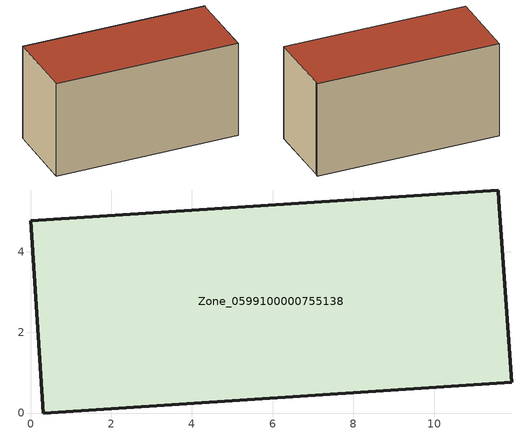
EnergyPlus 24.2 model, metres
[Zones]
Zone_0599100000755138
 floor ground (C_G): 0,4.77 11.59,5.53 11.6,5.26 11.93,0.76 0.31,0 z0
 wall outside (C_F): 0.31,0 11.93,0.76 11.6,5.26 11.59,5.53 0,4.77 0.31,0 z0:6.22
 roof outside (C_R): 11.59,5.53 0,4.77 0.31,0 11.93,0.76 11.6,5.26 z6.22
[BUILDING]
Pand.0599100000755138: North Axis=0; Terrain=City; Loads Convergence Tolerance Value=0.04; Temperature Convergence Tolerance Value=0.4; Solar Distribution=FullExterior; Maximum Number of Warmup Days=25; Minimum Number of Warmup Days=1
[Site:Location]
Rotterdam.The.Hague.AP_ZH_NLD Design_Conditions: Latitude=51.96; Longitude=4.45; Time Zone=1; Elevation=-4.5
[SITE:GROUNDTEMPERATURE:BUILDINGSURFACE]
18, 18, 18, 18, 18, 18, 18, 18, 18, 18, 18, 18
[MATERIAL] Thermal Absorptance=0.9; Solar Absorptance=0.7; Visible Absorptance=0.7
Name | Roughness | Thickness | Conductivity | Density | Specific Heat
G.TI.2006-2014 | MediumSmooth | 0.15 | 0.06 | 540 | 1210
F.TI.2006-2014 | Rough | 0.3 | 0.12 | 1920 | 840
R.TI.2006-2014 | MediumRough | 0.2 | 0.08 | 1500 | 1000
[CONSTRUCTION]
C_G: G.TI.2006-2014
C_F: F.TI.2006-2014
C_R: R.TI.2006-2014
[ZONE]
Zone_0599100000755138: Type=1; Multiplier=1; Ceiling Height=Autocalculate; Volume=Autocalculate; Floor Area=autocalculate; Part of Total Floor Area=Yes
[ZONEINFILTRATION:DESIGNFLOWRATE]
Infil_Zone_0599100000755138: Zone or ZoneList or Space or SpaceList=Zone_0599100000755138; Schedule=AlwaysOn; Design Flow Rate Calculation Method=Flow/Area; Flow Rate per Floor Area=0.0015; Constant Term Coefficient=1; Temperature Term Coefficient=0; Velocity Term Coefficient=0; Velocity Squared Term Coefficient=0
[HVACTEMPLATE:ZONE:IDEALLOADSAIRSYSTEM]
Zone_0599100000755138: Maximum Heating Supply Air Temperature=50; Minimum Cooling Supply Air Temperature=13; Maximum Heating Supply Air Humidity Ratio=0.0156; Minimum Cooling Supply Air Humidity Ratio=0.0077; Heating Limit=NoLimit; Cooling Limit=NoLimit; Dehumidification Control Type=ConstantSensibleHeatRatio; Cooling Sensible Heat Ratio=0.7; Dehumidification Setpoint=60; Humidification Control Type=None; Humidification Setpoint=30; Outdoor Air Method=None; Outdoor Air Flow Rate per Person=0.00944; Outdoor Air Flow Rate per Zone Floor Area=0; Outdoor Air Flow Rate per Zone=0; Demand Controlled Ventilation Type=None; Outdoor Air Economizer Type=NoEconomizer; Heat Recovery Type=None; Sensible Heat Recovery Effectiveness=0.7; Latent Heat Recovery Effectiveness=0.65
[ZONECONTROL:THERMOSTAT]
ThermostatControl_Zone_0599100000755138: Zone or ZoneList=Zone_0599100000755138; Control Type Schedule=DualSetpointControlType; Control 1=Thermostat_Zone_0599100000755138; Temperature Difference Between Cutout And Setpoint=0
[THERMOSTATSETPOINT:DUALSETPOINT]
Thermostat_Zone_0599100000755138: Heating Setpoint Temperature Schedule=HeatingSetpoint_Zone_0599100000755138; Cooling Setpoint Temperature Schedule=CoolingSetpoint_Zone_0599100000755138
[SCHEDULE:COMPACT]
HeatingSetpoint_Zone_0599100000755138: Through: 12/31, For: AllDays, Until: 24:00, 21
CoolingSetpoint_Zone_0599100000755138: Through: 12/31, For: AllDays, Until: 24:00, 24
DualSetpointControlType: Through: 12/31, For: AllDays, Until: 24:00, 4
AlwaysOn: Through: 12/31, For: AllDays, Until: 24:00, 1
